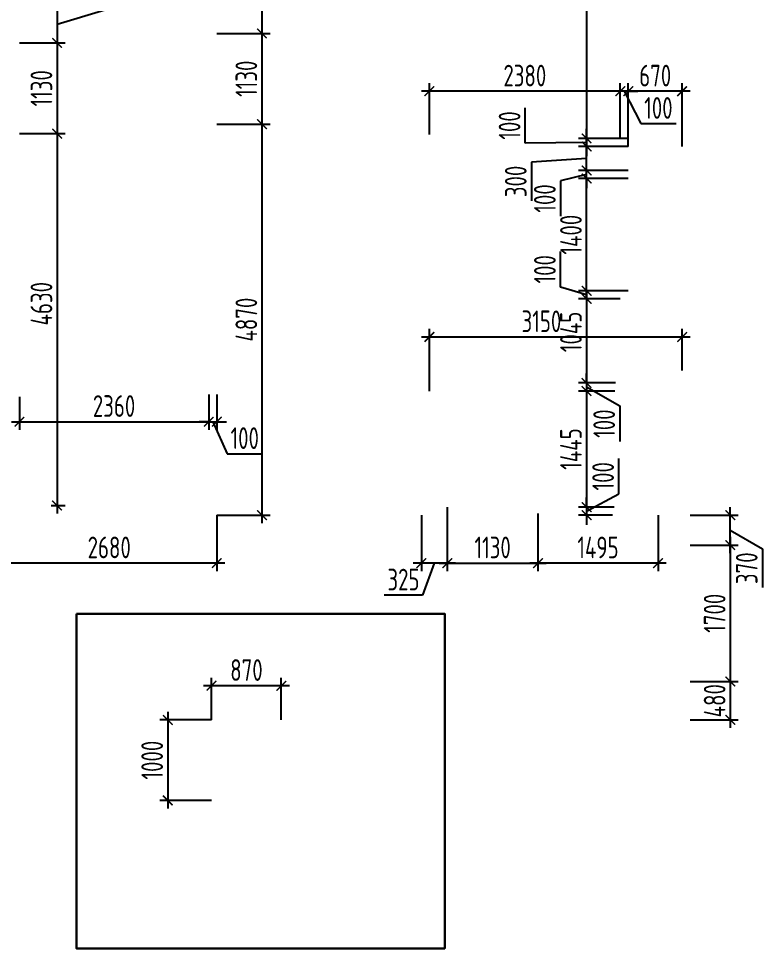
# Model space of a CAD drawing. Header units: millimetres. Extents: x -350007 to 536090, y -888 to 198380.
# Drawn here: x -190404 to -181133, y 113005 to 124585 of the extents above; entities that cross this region are included whole.
import ezdxf

# ---------------------------------------------------------------- set-up
doc = ezdxf.new("R2010")
doc.units = ezdxf.units.MM
doc.layers.add('АР_Размеры нов.', color=15, linetype='Continuous', lineweight=0)
doc.styles.add('ISOCPEUR', font='isocpeur.ttf', dxfattribs={"width": 0.7})
doc.dimstyles.new('R_100', dxfattribs={"dimtxt": 270, "dimasz": 120, "dimexe": 100, "dimexo": 0, "dimgap": 60, "dimtad": 1, "dimdec": 0, "dimrnd": 5, "dimzin": 0, "dimdsep": 46, "dimtxsty": 'ISOCPEUR', "dimblk": 'ARCHTICK', "dimcen": 0, "dimdle": 100, "dimclrd": 256, "dimclre": 256, "dimclrt": 256, "dimadec": 0, "dimazin": 0, "dimtfac": 2, "dimtdec": 0, "dimtofl": 0, "dimtmove": 1, "dimatfit": 3, "dimfxl": 1, "dimtvp": 3, "dimtolj": 1, "dimtzin": 0, "dimarcsym": 0})

# ---------------------------------------------------------------- blocks, each defined once
blk = doc.blocks.new('_ArchTick')
at = {"color": 0, "linetype": 'ByBlock', "const_width": 0.15}
blk.add_lwpolyline([(-0.5, -0.5), (0.5, 0.5)], dxfattribs=at)
blk = doc.blocks.new('*D2741')
at = {"layer": 'Defpoints', "color": 0, "ltscale": 100, "transparency": 16777216}
for p in [(-185060, 118381), (-183930, 118381), (-183930, 117804)]:
    blk.add_point(p, dxfattribs=at)
at = {"layer": 'АР_Размеры нов.', "lineweight": -2, "ltscale": 100, "transparency": 16777216}
for p, q in [((-185060, 118381), (-185060, 117704)), ((-183930, 118381), (-183930, 117704)), ((-185160, 117804), (-183830, 117804))]:
    blk.add_line(p, q, dxfattribs=at)
at = {"layer": 'АР_Размеры нов.', "lineweight": -2, "ltscale": 100, "transparency": 16777216, "xscale": 120, "yscale": 120, "zscale": 120, "rotation": 180}
blk.add_blockref('_ArchTick', (-185060, 117804), dxfattribs=at)
at = {"layer": 'АР_Размеры нов.', "lineweight": -2, "ltscale": 100, "transparency": 16777216, "xscale": 120, "yscale": 120, "zscale": 120}
blk.add_blockref('_ArchTick', (-183930, 117804), dxfattribs=at)
at = {"layer": 'АР_Размеры нов.', "ltscale": 100, "transparency": 16777216, "insert": (-184495, 117999), "char_height": 270, "attachment_point": 5, "style": 'ISOCPEUR'}
blk.add_mtext('\\A1;1130', dxfattribs=at)
blk = doc.blocks.new('*D2538')
at = {"layer": 'Defpoints', "color": 0, "ltscale": 100, "transparency": 16777216}
for p in [(-182034, 118029), (-182034, 116329), (-181533, 116329)]:
    blk.add_point(p, dxfattribs=at)
at = {"layer": 'АР_Размеры нов.', "lineweight": -2, "ltscale": 100, "transparency": 16777216}
for p, q in [((-181533, 118129), (-181533, 116229)), ((-182034, 118029), (-181433, 118029)), ((-182034, 116329), (-181433, 116329))]:
    blk.add_line(p, q, dxfattribs=at)
at = {"layer": 'АР_Размеры нов.', "lineweight": -2, "ltscale": 100, "transparency": 16777216, "xscale": 120, "yscale": 120, "zscale": 120}
for p, rotation in [((-181533, 118029), 90), ((-181533, 116329), 270)]:
    blk.add_blockref('_ArchTick', p, dxfattribs=dict(at, rotation=rotation))
at = {"layer": 'АР_Размеры нов.', "ltscale": 100, "transparency": 16777216, "insert": (-181728, 117179), "char_height": 270, "attachment_point": 5, "rotation": 90, "style": 'ISOCPEUR'}
blk.add_mtext('\\A1;1700', dxfattribs=at)
blk = doc.blocks.new('*D2539')
at = {"layer": 'Defpoints', "color": 0, "ltscale": 100, "transparency": 16777216}
for p in [(-182034, 116329), (-182034, 115851), (-181533, 115851)]:
    blk.add_point(p, dxfattribs=at)
at = {"layer": 'АР_Размеры нов.', "lineweight": -2, "ltscale": 100, "transparency": 16777216}
for p, q in [((-181533, 116429), (-181533, 115751)), ((-182034, 116329), (-181433, 116329)), ((-182034, 115851), (-181433, 115851))]:
    blk.add_line(p, q, dxfattribs=at)
at = {"layer": 'АР_Размеры нов.', "lineweight": -2, "ltscale": 100, "transparency": 16777216, "xscale": 120, "yscale": 120, "zscale": 120}
for p, rotation in [((-181533, 116329), 90), ((-181533, 115851), 270)]:
    blk.add_blockref('_ArchTick', p, dxfattribs=dict(at, rotation=rotation))
at = {"layer": 'АР_Размеры нов.', "ltscale": 100, "transparency": 16777216, "insert": (-181728, 116090), "char_height": 270, "attachment_point": 5, "rotation": 90, "style": 'ISOCPEUR'}
blk.add_mtext('\\A1;480', dxfattribs=at)
blk = doc.blocks.new('*D2543')
at = {"layer": 'Defpoints', "color": 0, "ltscale": 100, "transparency": 16777216}
for p in [(-190394, 124282), (-190394, 123152), (-189924, 123152)]:
    blk.add_point(p, dxfattribs=at)
at = {"layer": 'АР_Размеры нов.', "lineweight": -2, "ltscale": 100, "transparency": 16777216}
for p, q in [((-189924, 124382), (-189924, 123052)), ((-190394, 124282), (-189824, 124282)), ((-190394, 123152), (-189824, 123152))]:
    blk.add_line(p, q, dxfattribs=at)
at = {"layer": 'АР_Размеры нов.', "lineweight": -2, "ltscale": 100, "transparency": 16777216, "xscale": 120, "yscale": 120, "zscale": 120}
for p, rotation in [((-189924, 124282), 90), ((-189924, 123152), 270)]:
    blk.add_blockref('_ArchTick', p, dxfattribs=dict(at, rotation=rotation))
at = {"layer": 'АР_Размеры нов.', "ltscale": 100, "transparency": 16777216, "insert": (-190119, 123717), "char_height": 270, "attachment_point": 5, "rotation": 90, "style": 'ISOCPEUR'}
blk.add_mtext('\\A1;1130', dxfattribs=at)
blk = doc.blocks.new('*D2683')
at = {"layer": 'Defpoints', "color": 0, "ltscale": 100, "transparency": 16777216}
for p in [(-185060, 118501), (-185384, 118401), (-185384, 117804)]:
    blk.add_point(p, dxfattribs=at)
at = {"layer": 'АР_Размеры нов.', "lineweight": -2, "ltscale": 100, "transparency": 16777216}
for p, q in [((-185060, 118501), (-185060, 117704)), ((-185384, 118401), (-185384, 117704)), ((-184960, 117804), (-185484, 117804)), ((-185222, 117804), (-185368, 117404)), ((-185368, 117404), (-185847, 117404))]:
    blk.add_line(p, q, dxfattribs=at)
at = {"layer": 'АР_Размеры нов.', "lineweight": -2, "ltscale": 100, "transparency": 16777216, "xscale": 120, "yscale": 120, "zscale": 120, "rotation": 180}
blk.add_blockref('_ArchTick', (-185384, 117804), dxfattribs=at)
at = {"layer": 'АР_Размеры нов.', "lineweight": -2, "ltscale": 100, "transparency": 16777216, "xscale": 120, "yscale": 120, "zscale": 120}
blk.add_blockref('_ArchTick', (-185060, 117804), dxfattribs=at)
at = {"layer": 'АР_Размеры нов.', "ltscale": 100, "transparency": 16777216, "insert": (-185607, 117599), "char_height": 270, "attachment_point": 5, "style": 'ISOCPEUR'}
blk.add_mtext('\\A1;325', dxfattribs=at)
blk = doc.blocks.new('*D2858')
at = {"layer": 'Defpoints', "color": 0, "ltscale": 500, "transparency": 16777216}
for p in [(-190394, 124749), (-190394, 124282), (-189924, 124282)]:
    blk.add_point(p, dxfattribs=at)
at = {"layer": 'АР_Размеры нов.', "lineweight": -2, "ltscale": 500, "transparency": 16777216}
for p, q in [((-189329, 124694), (-189329, 125192)), ((-189924, 124849), (-189924, 124182)), ((-190394, 124749), (-189824, 124749)), ((-189924, 124516), (-189329, 124694)), ((-190394, 124282), (-189824, 124282))]:
    blk.add_line(p, q, dxfattribs=at)
at = {"layer": 'АР_Размеры нов.', "lineweight": -2, "ltscale": 500, "transparency": 16777216, "xscale": 120, "yscale": 120, "zscale": 120}
for p, rotation in [((-189924, 124749), 90), ((-189924, 124282), 270)]:
    blk.add_blockref('_ArchTick', p, dxfattribs=dict(at, rotation=rotation))
at = {"layer": 'АР_Размеры нов.', "lineweight": 13, "ltscale": 500, "transparency": 16777216, "insert": (-189524, 124943), "char_height": 270, "attachment_point": 5, "rotation": 90, "style": 'ISOCPEUR'}
blk.add_mtext('\\A1;465', dxfattribs=at)
blk = doc.blocks.new('*D2859')
at = {"layer": 'Defpoints', "color": 0, "ltscale": 500, "transparency": 16777216}
for p in [(-190394, 123152), (-189999, 118521), (-189924, 118521)]:
    blk.add_point(p, dxfattribs=at)
at = {"layer": 'АР_Размеры нов.', "lineweight": -2, "ltscale": 500, "transparency": 16777216}
for p, q in [((-189924, 123252), (-189924, 118421)), ((-190394, 123152), (-189824, 123152)), ((-189999, 118521), (-189824, 118521))]:
    blk.add_line(p, q, dxfattribs=at)
at = {"layer": 'АР_Размеры нов.', "lineweight": -2, "ltscale": 500, "transparency": 16777216, "xscale": 120, "yscale": 120, "zscale": 120}
for p, rotation in [((-189924, 123152), 90), ((-189924, 118521), 270)]:
    blk.add_blockref('_ArchTick', p, dxfattribs=dict(at, rotation=rotation))
at = {"layer": 'АР_Размеры нов.', "lineweight": 13, "ltscale": 500, "transparency": 16777216, "insert": (-190119, 121034), "char_height": 270, "attachment_point": 5, "rotation": 90, "style": 'ISOCPEUR'}
blk.add_mtext('\\A1;4630', dxfattribs=at)
blk = doc.blocks.new('*D2873')
at = {"layer": 'Defpoints', "color": 0, "ltscale": 500, "transparency": 16777216}
for p in [(-187934, 126001), (-187934, 124401), (-187370, 124401)]:
    blk.add_point(p, dxfattribs=at)
at = {"layer": 'АР_Размеры нов.', "lineweight": -2, "ltscale": 500, "transparency": 16777216}
for p, q in [((-187370, 126101), (-187370, 124301)), ((-187934, 126001), (-187270, 126001)), ((-187934, 124401), (-187270, 124401))]:
    blk.add_line(p, q, dxfattribs=at)
at = {"layer": 'АР_Размеры нов.', "lineweight": -2, "ltscale": 500, "transparency": 16777216, "xscale": 120, "yscale": 120, "zscale": 120}
for p, rotation in [((-187370, 126001), 90), ((-187370, 124401), 270)]:
    blk.add_blockref('_ArchTick', p, dxfattribs=dict(at, rotation=rotation))
at = {"layer": 'АР_Размеры нов.', "lineweight": 13, "ltscale": 500, "transparency": 16777216, "insert": (-187565, 125201), "char_height": 270, "attachment_point": 5, "rotation": 90, "style": 'ISOCPEUR'}
blk.add_mtext('\\A1;1600', dxfattribs=at)
blk = doc.blocks.new('*D2874')
at = {"layer": 'Defpoints', "color": 0, "ltscale": 500, "transparency": 16777216}
for p in [(-187934, 124401), (-187934, 123271), (-187370, 123271)]:
    blk.add_point(p, dxfattribs=at)
at = {"layer": 'АР_Размеры нов.', "lineweight": -2, "ltscale": 500, "transparency": 16777216}
for p, q in [((-187370, 124501), (-187370, 123171)), ((-187934, 124401), (-187270, 124401)), ((-187934, 123271), (-187270, 123271))]:
    blk.add_line(p, q, dxfattribs=at)
at = {"layer": 'АР_Размеры нов.', "lineweight": -2, "ltscale": 500, "transparency": 16777216, "xscale": 120, "yscale": 120, "zscale": 120}
for p, rotation in [((-187370, 124401), 90), ((-187370, 123271), 270)]:
    blk.add_blockref('_ArchTick', p, dxfattribs=dict(at, rotation=rotation))
at = {"layer": 'АР_Размеры нов.', "lineweight": 13, "ltscale": 500, "transparency": 16777216, "insert": (-187565, 123836), "char_height": 270, "attachment_point": 5, "rotation": 90, "style": 'ISOCPEUR'}
blk.add_mtext('\\A1;1130', dxfattribs=at)
blk = doc.blocks.new('*D2875')
at = {"layer": 'Defpoints', "color": 0, "ltscale": 500, "transparency": 16777216}
for p in [(-187934, 123271), (-187934, 118401), (-187370, 118401)]:
    blk.add_point(p, dxfattribs=at)
at = {"layer": 'АР_Размеры нов.', "lineweight": -2, "ltscale": 500, "transparency": 16777216}
for p, q in [((-187370, 123371), (-187370, 118301)), ((-187934, 123271), (-187270, 123271)), ((-187934, 118401), (-187270, 118401))]:
    blk.add_line(p, q, dxfattribs=at)
at = {"layer": 'АР_Размеры нов.', "lineweight": -2, "ltscale": 500, "transparency": 16777216, "xscale": 120, "yscale": 120, "zscale": 120}
for p, rotation in [((-187370, 123271), 90), ((-187370, 118401), 270)]:
    blk.add_blockref('_ArchTick', p, dxfattribs=dict(at, rotation=rotation))
at = {"layer": 'АР_Размеры нов.', "lineweight": 13, "ltscale": 500, "transparency": 16777216, "insert": (-187565, 120836), "char_height": 270, "attachment_point": 5, "rotation": 90, "style": 'ISOCPEUR'}
blk.add_mtext('\\A1;4870', dxfattribs=at)
blk = doc.blocks.new('*D2876')
at = {"layer": 'Defpoints', "color": 0, "ltscale": 500, "transparency": 16777216}
for p in [(-190613, 118401), (-187934, 118401), (-190613, 117804)]:
    blk.add_point(p, dxfattribs=at)
at = {"layer": 'АР_Размеры нов.', "lineweight": -2, "ltscale": 500, "transparency": 16777216}
for p, q in [((-190613, 118401), (-190613, 117704)), ((-187934, 118401), (-187934, 117704)), ((-187834, 117804), (-190713, 117804))]:
    blk.add_line(p, q, dxfattribs=at)
at = {"layer": 'АР_Размеры нов.', "lineweight": -2, "ltscale": 500, "transparency": 16777216, "xscale": 120, "yscale": 120, "zscale": 120, "rotation": 180}
blk.add_blockref('_ArchTick', (-190613, 117804), dxfattribs=at)
at = {"layer": 'АР_Размеры нов.', "lineweight": -2, "ltscale": 500, "transparency": 16777216, "xscale": 120, "yscale": 120, "zscale": 120}
blk.add_blockref('_ArchTick', (-187934, 117804), dxfattribs=at)
at = {"layer": 'АР_Размеры нов.', "lineweight": 13, "ltscale": 500, "transparency": 16777216, "insert": (-189274, 117999), "char_height": 270, "attachment_point": 5, "style": 'ISOCPEUR'}
blk.add_mtext('\\A1;2680', dxfattribs=at)
blk = doc.blocks.new('*D3079')
at = {"layer": 'Defpoints', "color": 0, "ltscale": 500, "transparency": 16777216}
for p in [(-190394, 119874), (-188034, 119874), (-188034, 119565)]:
    blk.add_point(p, dxfattribs=at)
at = {"layer": 'АР_Размеры нов.', "lineweight": -2, "ltscale": 500, "transparency": 16777216}
for p, q in [((-190394, 119874), (-190394, 119465)), ((-188034, 119874), (-188034, 119465)), ((-190494, 119565), (-187934, 119565))]:
    blk.add_line(p, q, dxfattribs=at)
at = {"layer": 'АР_Размеры нов.', "lineweight": -2, "ltscale": 500, "transparency": 16777216, "xscale": 120, "yscale": 120, "zscale": 120, "rotation": 180}
blk.add_blockref('_ArchTick', (-190394, 119565), dxfattribs=at)
at = {"layer": 'АР_Размеры нов.', "lineweight": -2, "ltscale": 500, "transparency": 16777216, "xscale": 120, "yscale": 120, "zscale": 120}
blk.add_blockref('_ArchTick', (-188034, 119565), dxfattribs=at)
at = {"layer": 'АР_Размеры нов.', "lineweight": 13, "ltscale": 500, "transparency": 16777216, "insert": (-189214, 119760), "char_height": 270, "attachment_point": 5, "style": 'ISOCPEUR'}
blk.add_mtext('\\A1;2360', dxfattribs=at)
blk = doc.blocks.new('*D3084')
at = {"layer": 'Defpoints', "color": 0, "ltscale": 500, "transparency": 16777216}
for p in [(-188034, 119905), (-187934, 119905), (-187934, 119565)]:
    blk.add_point(p, dxfattribs=at)
at = {"layer": 'АР_Размеры нов.', "lineweight": -2, "ltscale": 500, "transparency": 16777216}
for p, q in [((-188034, 119905), (-188034, 119465)), ((-187934, 119905), (-187934, 119465)), ((-188034, 119565), (-188154, 119565)), ((-188034, 119565), (-187934, 119565)), ((-187984, 119565), (-187805, 119165)), ((-187934, 119565), (-187814, 119565)), ((-187805, 119165), (-187364, 119165))]:
    blk.add_line(p, q, dxfattribs=at)
at = {"layer": 'АР_Размеры нов.', "lineweight": -2, "ltscale": 500, "transparency": 16777216, "xscale": 120, "yscale": 120, "zscale": 120}
blk.add_blockref('_ArchTick', (-188034, 119565), dxfattribs=at)
at = {"layer": 'АР_Размеры нов.', "lineweight": -2, "ltscale": 500, "transparency": 16777216, "xscale": 120, "yscale": 120, "zscale": 120, "rotation": 180}
blk.add_blockref('_ArchTick', (-187934, 119565), dxfattribs=at)
at = {"layer": 'АР_Размеры нов.', "lineweight": 13, "ltscale": 500, "transparency": 16777216, "insert": (-187585, 119360), "char_height": 270, "attachment_point": 5, "style": 'ISOCPEUR'}
blk.add_mtext('\\A1;100', dxfattribs=at)
blk = doc.blocks.new('*D1638')
at = {"layer": 'Defpoints', "color": 0, "ltscale": 500, "transparency": 16777216}
for p in [(-182134, 120620), (-182134, 120201), (-185284, 119947)]:
    blk.add_point(p, dxfattribs=at)
at = {"layer": 'АР_Размеры нов.', "lineweight": -2, "ltscale": 500, "transparency": 16777216}
for p, q in [((-185284, 119947), (-185284, 120720)), ((-182134, 120201), (-182134, 120720)), ((-185384, 120620), (-182034, 120620))]:
    blk.add_line(p, q, dxfattribs=at)
at = {"layer": 'АР_Размеры нов.', "lineweight": -2, "ltscale": 500, "transparency": 16777216, "xscale": 120, "yscale": 120, "zscale": 120, "rotation": 180}
blk.add_blockref('_ArchTick', (-185284, 120620), dxfattribs=at)
at = {"layer": 'АР_Размеры нов.', "lineweight": -2, "ltscale": 500, "transparency": 16777216, "xscale": 120, "yscale": 120, "zscale": 120}
blk.add_blockref('_ArchTick', (-182134, 120620), dxfattribs=at)
at = {"layer": 'АР_Размеры нов.', "lineweight": 13, "ltscale": 500, "transparency": 16777216, "insert": (-183887, 120815), "char_height": 270, "attachment_point": 5, "style": 'ISOCPEUR'}
blk.add_mtext('\\A1;3150', dxfattribs=at)
blk = doc.blocks.new('*D1639')
at = {"layer": 'Defpoints', "color": 0, "ltscale": 500, "transparency": 16777216}
for p in [(-182804, 123680), (-182804, 122993), (-182134, 122993)]:
    blk.add_point(p, dxfattribs=at)
at = {"layer": 'АР_Размеры нов.', "lineweight": -2, "ltscale": 500, "transparency": 16777216}
for p, q in [((-182034, 123680), (-182904, 123680)), ((-182804, 122993), (-182804, 123780)), ((-182134, 122993), (-182134, 123780))]:
    blk.add_line(p, q, dxfattribs=at)
at = {"layer": 'АР_Размеры нов.', "lineweight": -2, "ltscale": 500, "transparency": 16777216, "xscale": 120, "yscale": 120, "zscale": 120, "rotation": 180}
blk.add_blockref('_ArchTick', (-182804, 123680), dxfattribs=at)
at = {"layer": 'АР_Размеры нов.', "lineweight": -2, "ltscale": 500, "transparency": 16777216, "xscale": 120, "yscale": 120, "zscale": 120}
blk.add_blockref('_ArchTick', (-182134, 123680), dxfattribs=at)
at = {"layer": 'АР_Размеры нов.', "lineweight": 13, "ltscale": 500, "transparency": 16777216, "insert": (-182469, 123875), "char_height": 270, "attachment_point": 5, "style": 'ISOCPEUR'}
blk.add_mtext('\\A1;670', dxfattribs=at)
blk = doc.blocks.new('*D1640')
at = {"layer": 'Defpoints', "color": 0, "ltscale": 500, "transparency": 16777216}
for p in [(-182904, 123680), (-182904, 123093), (-182804, 122993)]:
    blk.add_point(p, dxfattribs=at)
at = {"layer": 'АР_Размеры нов.', "lineweight": -2, "ltscale": 500, "transparency": 16777216}
for p, q in [((-182904, 123680), (-183024, 123680)), ((-182904, 123093), (-182904, 123780)), ((-182804, 123680), (-182904, 123680)), ((-182854, 123680), (-182649, 123277)), ((-182804, 122993), (-182804, 123780)), ((-182804, 123680), (-182684, 123680)), ((-182649, 123277), (-182208, 123277))]:
    blk.add_line(p, q, dxfattribs=at)
at = {"layer": 'АР_Размеры нов.', "lineweight": -2, "ltscale": 500, "transparency": 16777216, "xscale": 120, "yscale": 120, "zscale": 120}
blk.add_blockref('_ArchTick', (-182904, 123680), dxfattribs=at)
at = {"layer": 'АР_Размеры нов.', "lineweight": -2, "ltscale": 500, "transparency": 16777216, "xscale": 120, "yscale": 120, "zscale": 120, "rotation": 180}
blk.add_blockref('_ArchTick', (-182804, 123680), dxfattribs=at)
at = {"layer": 'АР_Размеры нов.', "lineweight": 13, "ltscale": 500, "transparency": 16777216, "insert": (-182429, 123472), "char_height": 270, "attachment_point": 5, "style": 'ISOCPEUR'}
blk.add_mtext('\\A1;100', dxfattribs=at)
blk = doc.blocks.new('*D1641')
at = {"layer": 'Defpoints', "color": 0, "ltscale": 500, "transparency": 16777216}
for p in [(-185284, 123680), (-185284, 123142), (-182904, 123093)]:
    blk.add_point(p, dxfattribs=at)
at = {"layer": 'АР_Размеры нов.', "lineweight": -2, "ltscale": 500, "transparency": 16777216}
for p, q in [((-182804, 123680), (-185384, 123680)), ((-185284, 123142), (-185284, 123780)), ((-182904, 123093), (-182904, 123780))]:
    blk.add_line(p, q, dxfattribs=at)
at = {"layer": 'АР_Размеры нов.', "lineweight": -2, "ltscale": 500, "transparency": 16777216, "xscale": 120, "yscale": 120, "zscale": 120, "rotation": 180}
blk.add_blockref('_ArchTick', (-185284, 123680), dxfattribs=at)
at = {"layer": 'АР_Размеры нов.', "lineweight": -2, "ltscale": 500, "transparency": 16777216, "xscale": 120, "yscale": 120, "zscale": 120}
blk.add_blockref('_ArchTick', (-182904, 123680), dxfattribs=at)
at = {"layer": 'АР_Размеры нов.', "lineweight": 13, "ltscale": 500, "transparency": 16777216, "insert": (-184094, 123875), "char_height": 270, "attachment_point": 5, "style": 'ISOCPEUR'}
blk.add_mtext('\\A1;2380', dxfattribs=at)
blk = doc.blocks.new('*D1642')
at = {"layer": 'Defpoints', "color": 0, "ltscale": 500, "transparency": 16777216}
for p in [(-184756, 127351), (-183324, 123093), (-182904, 123093)]:
    blk.add_point(p, dxfattribs=at)
at = {"layer": 'АР_Размеры нов.', "lineweight": -2, "ltscale": 500, "transparency": 16777216}
for p, q in [((-183324, 127451), (-183324, 122993)), ((-184756, 127351), (-183224, 127351)), ((-182904, 123093), (-183424, 123093))]:
    blk.add_line(p, q, dxfattribs=at)
at = {"layer": 'АР_Размеры нов.', "lineweight": -2, "ltscale": 500, "transparency": 16777216, "xscale": 120, "yscale": 120, "zscale": 120}
for p, rotation in [((-183324, 127351), 90), ((-183324, 123093), 270)]:
    blk.add_blockref('_ArchTick', p, dxfattribs=dict(at, rotation=rotation))
at = {"layer": 'АР_Размеры нов.', "lineweight": 13, "ltscale": 500, "transparency": 16777216, "insert": (-183519, 125222), "char_height": 270, "attachment_point": 5, "rotation": 90, "style": 'ISOCPEUR'}
blk.add_mtext('\\A1;4260', dxfattribs=at)
blk = doc.blocks.new('*D1643')
at = {"layer": 'Defpoints', "color": 0, "ltscale": 500, "transparency": 16777216}
for p in [(-182804, 121195), (-183324, 121095), (-182904, 121095)]:
    blk.add_point(p, dxfattribs=at)
at = {"layer": 'АР_Размеры нов.', "lineweight": -2, "ltscale": 500, "transparency": 16777216}
for p, q in [((-183649, 121242), (-183649, 121683)), ((-183324, 121145), (-183649, 121242)), ((-183324, 121195), (-183324, 121315)), ((-182804, 121195), (-183424, 121195)), ((-183324, 121195), (-183324, 121095)), ((-182904, 121095), (-183424, 121095)), ((-183324, 121095), (-183324, 120975))]:
    blk.add_line(p, q, dxfattribs=at)
at = {"layer": 'АР_Размеры нов.', "lineweight": -2, "ltscale": 500, "transparency": 16777216, "xscale": 120, "yscale": 120, "zscale": 120}
for p, rotation in [((-183324, 121195), 270), ((-183324, 121095), 90)]:
    blk.add_blockref('_ArchTick', p, dxfattribs=dict(at, rotation=rotation))
at = {"layer": 'АР_Размеры нов.', "lineweight": 13, "ltscale": 500, "transparency": 16777216, "insert": (-183844, 121463), "char_height": 270, "attachment_point": 5, "rotation": 90, "style": 'ISOCPEUR'}
blk.add_mtext('\\A1;100', dxfattribs=at)
blk = doc.blocks.new('*D1644')
at = {"layer": 'Defpoints', "color": 0, "ltscale": 500, "transparency": 16777216}
for p in [(-182904, 121095), (-183324, 120047), (-182963, 120047)]:
    blk.add_point(p, dxfattribs=at)
at = {"layer": 'АР_Размеры нов.', "lineweight": -2, "ltscale": 500, "transparency": 16777216}
for p, q in [((-183324, 121195), (-183324, 119947)), ((-182904, 121095), (-183424, 121095)), ((-182963, 120047), (-183424, 120047))]:
    blk.add_line(p, q, dxfattribs=at)
at = {"layer": 'АР_Размеры нов.', "lineweight": -2, "ltscale": 500, "transparency": 16777216, "xscale": 120, "yscale": 120, "zscale": 120}
for p, rotation in [((-183324, 121095), 90), ((-183324, 120047), 270)]:
    blk.add_blockref('_ArchTick', p, dxfattribs=dict(at, rotation=rotation))
at = {"layer": 'АР_Размеры нов.', "lineweight": 13, "ltscale": 500, "transparency": 16777216, "insert": (-183519, 120683), "char_height": 270, "attachment_point": 5, "rotation": 90, "style": 'ISOCPEUR'}
blk.add_mtext('\\A1;1045', dxfattribs=at)
blk = doc.blocks.new('*D1645')
at = {"layer": 'Defpoints', "color": 0, "ltscale": 500, "transparency": 16777216}
for p in [(-182963, 120047), (-183324, 119947), (-182972, 119947)]:
    blk.add_point(p, dxfattribs=at)
at = {"layer": 'АР_Размеры нов.', "lineweight": -2, "ltscale": 500, "transparency": 16777216}
for p, q in [((-183324, 120047), (-183324, 120167)), ((-182963, 120047), (-183424, 120047)), ((-183324, 120047), (-183324, 119947)), ((-183324, 119997), (-182910, 119761)), ((-182972, 119947), (-183424, 119947)), ((-183324, 119947), (-183324, 119827)), ((-182910, 119761), (-182910, 119320))]:
    blk.add_line(p, q, dxfattribs=at)
at = {"layer": 'АР_Размеры нов.', "lineweight": -2, "ltscale": 500, "transparency": 16777216, "xscale": 120, "yscale": 120, "zscale": 120}
for p, rotation in [((-183324, 120047), 270), ((-183324, 119947), 90)]:
    blk.add_blockref('_ArchTick', p, dxfattribs=dict(at, rotation=rotation))
at = {"layer": 'АР_Размеры нов.', "lineweight": 13, "ltscale": 500, "transparency": 16777216, "insert": (-183105, 119541), "char_height": 270, "attachment_point": 5, "rotation": 90, "style": 'ISOCPEUR'}
blk.add_mtext('\\A1;100', dxfattribs=at)
blk = doc.blocks.new('*D1646')
at = {"layer": 'Defpoints', "color": 0, "ltscale": 500, "transparency": 16777216}
for p in [(-182972, 119947), (-183324, 118501), (-182982, 118501)]:
    blk.add_point(p, dxfattribs=at)
at = {"layer": 'АР_Размеры нов.', "lineweight": -2, "ltscale": 500, "transparency": 16777216}
for p, q in [((-183324, 120047), (-183324, 118401)), ((-182972, 119947), (-183424, 119947)), ((-182982, 118501), (-183424, 118501))]:
    blk.add_line(p, q, dxfattribs=at)
at = {"layer": 'АР_Размеры нов.', "lineweight": -2, "ltscale": 500, "transparency": 16777216, "xscale": 120, "yscale": 120, "zscale": 120}
for p, rotation in [((-183324, 119947), 90), ((-183324, 118501), 270)]:
    blk.add_blockref('_ArchTick', p, dxfattribs=dict(at, rotation=rotation))
at = {"layer": 'АР_Размеры нов.', "lineweight": 13, "ltscale": 500, "transparency": 16777216, "insert": (-183519, 119224), "char_height": 270, "attachment_point": 5, "rotation": 90, "style": 'ISOCPEUR'}
blk.add_mtext('\\A1;1445', dxfattribs=at)
blk = doc.blocks.new('*D1647')
at = {"layer": 'Defpoints', "color": 0, "ltscale": 500, "transparency": 16777216}
for p in [(-182982, 118501), (-183324, 118401), (-183002, 118401)]:
    blk.add_point(p, dxfattribs=at)
at = {"layer": 'АР_Размеры нов.', "lineweight": -2, "ltscale": 500, "transparency": 16777216}
for p, q in [((-182923, 118665), (-182923, 119106)), ((-183324, 118451), (-182923, 118665)), ((-183324, 118501), (-183324, 118621)), ((-182982, 118501), (-183424, 118501)), ((-183324, 118501), (-183324, 118401)), ((-183002, 118401), (-183424, 118401)), ((-183324, 118401), (-183324, 118281))]:
    blk.add_line(p, q, dxfattribs=at)
at = {"layer": 'АР_Размеры нов.', "lineweight": -2, "ltscale": 500, "transparency": 16777216, "xscale": 120, "yscale": 120, "zscale": 120}
for p, rotation in [((-183324, 118501), 270), ((-183324, 118401), 90)]:
    blk.add_blockref('_ArchTick', p, dxfattribs=dict(at, rotation=rotation))
at = {"layer": 'АР_Размеры нов.', "lineweight": 13, "ltscale": 500, "transparency": 16777216, "insert": (-183118, 118885), "char_height": 270, "attachment_point": 5, "rotation": 90, "style": 'ISOCPEUR'}
blk.add_mtext('\\A1;100', dxfattribs=at)
blk = doc.blocks.new('*D1648')
at = {"layer": 'Defpoints', "color": 0, "ltscale": 500, "transparency": 16777216}
for p in [(-183324, 122593), (-182804, 122593), (-182804, 121195)]:
    blk.add_point(p, dxfattribs=at)
at = {"layer": 'АР_Размеры нов.', "lineweight": -2, "ltscale": 500, "transparency": 16777216}
for p, q in [((-183324, 121095), (-183324, 122693)), ((-182804, 122593), (-183424, 122593)), ((-182804, 121195), (-183424, 121195))]:
    blk.add_line(p, q, dxfattribs=at)
at = {"layer": 'АР_Размеры нов.', "lineweight": -2, "ltscale": 500, "transparency": 16777216, "xscale": 120, "yscale": 120, "zscale": 120}
for p, rotation in [((-183324, 122593), 90), ((-183324, 121195), 270)]:
    blk.add_blockref('_ArchTick', p, dxfattribs=dict(at, rotation=rotation))
at = {"layer": 'АР_Размеры нов.', "lineweight": 13, "ltscale": 500, "transparency": 16777216, "insert": (-183519, 121894), "char_height": 270, "attachment_point": 5, "rotation": 90, "style": 'ISOCPEUR'}
blk.add_mtext('\\A1;1400', dxfattribs=at)
blk = doc.blocks.new('*D1649')
at = {"layer": 'Defpoints', "color": 0, "ltscale": 500, "transparency": 16777216}
for p in [(-183324, 122693), (-182804, 122693), (-182804, 122593)]:
    blk.add_point(p, dxfattribs=at)
at = {"layer": 'АР_Размеры нов.', "lineweight": -2, "ltscale": 500, "transparency": 16777216}
for p, q in [((-183324, 122693), (-183324, 122813)), ((-183324, 122643), (-183649, 122566)), ((-182804, 122693), (-183424, 122693)), ((-183324, 122593), (-183324, 122693)), ((-183649, 122566), (-183649, 122124)), ((-182804, 122593), (-183424, 122593)), ((-183324, 122593), (-183324, 122473))]:
    blk.add_line(p, q, dxfattribs=at)
at = {"layer": 'АР_Размеры нов.', "lineweight": -2, "ltscale": 500, "transparency": 16777216, "xscale": 120, "yscale": 120, "zscale": 120}
for p, rotation in [((-183324, 122693), 270), ((-183324, 122593), 90)]:
    blk.add_blockref('_ArchTick', p, dxfattribs=dict(at, rotation=rotation))
at = {"layer": 'АР_Размеры нов.', "lineweight": 13, "ltscale": 500, "transparency": 16777216, "insert": (-183844, 122345), "char_height": 270, "attachment_point": 5, "rotation": 90, "style": 'ISOCPEUR'}
blk.add_mtext('\\A1;100', dxfattribs=at)
blk = doc.blocks.new('*D1650')
at = {"layer": 'Defpoints', "color": 0, "ltscale": 500, "transparency": 16777216}
for p in [(-183324, 122993), (-182804, 122993), (-182804, 122693)]:
    blk.add_point(p, dxfattribs=at)
at = {"layer": 'АР_Размеры нов.', "lineweight": -2, "ltscale": 500, "transparency": 16777216}
for p, q in [((-183324, 122593), (-183324, 123093)), ((-182804, 122993), (-183424, 122993)), ((-183324, 122843), (-184012, 122796)), ((-184012, 122796), (-184012, 122317)), ((-182804, 122693), (-183424, 122693))]:
    blk.add_line(p, q, dxfattribs=at)
at = {"layer": 'АР_Размеры нов.', "lineweight": -2, "ltscale": 500, "transparency": 16777216, "xscale": 120, "yscale": 120, "zscale": 120}
for p, rotation in [((-183324, 122993), 90), ((-183324, 122693), 270)]:
    blk.add_blockref('_ArchTick', p, dxfattribs=dict(at, rotation=rotation))
at = {"layer": 'АР_Размеры нов.', "lineweight": 13, "ltscale": 500, "transparency": 16777216, "insert": (-184207, 122557), "char_height": 270, "attachment_point": 5, "rotation": 90, "style": 'ISOCPEUR'}
blk.add_mtext('\\A1;300', dxfattribs=at)
blk = doc.blocks.new('*D1651')
at = {"layer": 'Defpoints', "color": 0, "ltscale": 500, "transparency": 16777216}
for p in [(-183324, 123093), (-182804, 123093), (-182804, 122993)]:
    blk.add_point(p, dxfattribs=at)
at = {"layer": 'АР_Размеры нов.', "lineweight": -2, "ltscale": 500, "transparency": 16777216}
for p, q in [((-184089, 123034), (-184089, 123475)), ((-183324, 123093), (-183324, 123213)), ((-182804, 123093), (-183424, 123093)), ((-183324, 122993), (-183324, 123093)), ((-183324, 123043), (-184089, 123034)), ((-182804, 122993), (-183424, 122993)), ((-183324, 122993), (-183324, 122873))]:
    blk.add_line(p, q, dxfattribs=at)
at = {"layer": 'АР_Размеры нов.', "lineweight": -2, "ltscale": 500, "transparency": 16777216, "xscale": 120, "yscale": 120, "zscale": 120}
for p, rotation in [((-183324, 123093), 270), ((-183324, 122993), 90)]:
    blk.add_blockref('_ArchTick', p, dxfattribs=dict(at, rotation=rotation))
at = {"layer": 'АР_Размеры нов.', "lineweight": 13, "ltscale": 500, "transparency": 16777216, "insert": (-184284, 123254), "char_height": 270, "attachment_point": 5, "rotation": 90, "style": 'ISOCPEUR'}
blk.add_mtext('\\A1;100', dxfattribs=at)
blk = doc.blocks.new('*D1652')
at = {"layer": 'Defpoints', "color": 0, "ltscale": 500, "transparency": 16777216}
for p in [(-182034, 118401), (-181533, 118401), (-182034, 118029)]:
    blk.add_point(p, dxfattribs=at)
at = {"layer": 'АР_Размеры нов.', "lineweight": -2, "ltscale": 500, "transparency": 16777216}
for p, q in [((-181533, 117929), (-181533, 118501)), ((-182034, 118401), (-181433, 118401)), ((-181533, 118215), (-181133, 117980)), ((-182034, 118029), (-181433, 118029)), ((-181133, 117980), (-181133, 117501))]:
    blk.add_line(p, q, dxfattribs=at)
at = {"layer": 'АР_Размеры нов.', "lineweight": -2, "ltscale": 500, "transparency": 16777216, "xscale": 120, "yscale": 120, "zscale": 120}
for p, rotation in [((-181533, 118401), 90), ((-181533, 118029), 270)]:
    blk.add_blockref('_ArchTick', p, dxfattribs=dict(at, rotation=rotation))
at = {"layer": 'АР_Размеры нов.', "lineweight": 13, "ltscale": 500, "transparency": 16777216, "insert": (-181328, 117740), "char_height": 270, "attachment_point": 5, "rotation": 90, "style": 'ISOCPEUR'}
blk.add_mtext('\\A1;370', dxfattribs=at)
blk = doc.blocks.new('*D4067')
at = {"layer": 'Defpoints', "color": 0, "transparency": 16777216}
for p in [(-183930, 118421), (-182434, 118401), (-183930, 117804)]:
    blk.add_point(p, dxfattribs=at)
at = {"layer": 'АР_Размеры нов.', "lineweight": -2, "transparency": 16777216}
for p, q in [((-183930, 118421), (-183930, 117704)), ((-182434, 118401), (-182434, 117704)), ((-182334, 117804), (-184030, 117804))]:
    blk.add_line(p, q, dxfattribs=at)
at = {"layer": 'АР_Размеры нов.', "lineweight": -2, "transparency": 16777216, "xscale": 120, "yscale": 120, "zscale": 120, "rotation": 180}
blk.add_blockref('_ArchTick', (-183930, 117804), dxfattribs=at)
at = {"layer": 'АР_Размеры нов.', "lineweight": -2, "transparency": 16777216, "xscale": 120, "yscale": 120, "zscale": 120}
blk.add_blockref('_ArchTick', (-182434, 117804), dxfattribs=at)
at = {"layer": 'АР_Размеры нов.', "transparency": 16777216, "insert": (-183182, 117999), "char_height": 270, "attachment_point": 5, "style": 'ISOCPEUR'}
blk.add_mtext('\\A1;1495', dxfattribs=at)
blk = doc.blocks.new('*D6563')
at = {"layer": 'Defpoints', "color": 0, "transparency": 16777216}
for p in [(-187999, 116277), (-187999, 115851), (-187129, 115851)]:
    blk.add_point(p, dxfattribs=at)
at = {"layer": 'АР_Размеры нов.', "lineweight": -2, "transparency": 16777216}
for p, q in [((-187999, 115851), (-187999, 116377)), ((-187129, 115851), (-187129, 116377)), ((-187029, 116277), (-188099, 116277))]:
    blk.add_line(p, q, dxfattribs=at)
at = {"layer": 'АР_Размеры нов.', "lineweight": -2, "transparency": 16777216, "xscale": 120, "yscale": 120, "zscale": 120, "rotation": 180}
blk.add_blockref('_ArchTick', (-187999, 116277), dxfattribs=at)
at = {"layer": 'АР_Размеры нов.', "lineweight": -2, "transparency": 16777216, "xscale": 120, "yscale": 120, "zscale": 120}
blk.add_blockref('_ArchTick', (-187129, 116277), dxfattribs=at)
at = {"layer": 'АР_Размеры нов.', "transparency": 16777216, "insert": (-187564, 116472), "char_height": 270, "attachment_point": 5, "style": 'ISOCPEUR'}
blk.add_mtext('\\A1;870', dxfattribs=at)
blk = doc.blocks.new('*D6564')
at = {"layer": 'Defpoints', "color": 0, "transparency": 16777216}
for p in [(-187999, 115851), (-188544, 114848), (-187999, 114848)]:
    blk.add_point(p, dxfattribs=at)
at = {"layer": 'АР_Размеры нов.', "lineweight": -2, "transparency": 16777216}
for p, q in [((-188544, 115951), (-188544, 114748)), ((-187999, 115851), (-188644, 115851)), ((-187999, 114848), (-188644, 114848))]:
    blk.add_line(p, q, dxfattribs=at)
at = {"layer": 'АР_Размеры нов.', "lineweight": -2, "transparency": 16777216, "xscale": 120, "yscale": 120, "zscale": 120}
for p, rotation in [((-188544, 115851), 90), ((-188544, 114848), 270)]:
    blk.add_blockref('_ArchTick', p, dxfattribs=dict(at, rotation=rotation))
at = {"layer": 'АР_Размеры нов.', "transparency": 16777216, "insert": (-188739, 115350), "char_height": 270, "attachment_point": 5, "rotation": 90, "style": 'ISOCPEUR'}
blk.add_mtext('\\A1;1000', dxfattribs=at)

msp = doc.modelspace()

# ---------------------------------------------------------------- linework, layer by layer
at = {"color": 12, "lineweight": 30, "true_color": 0xe00000}
msp.add_lwpolyline([(-189683.8, 117172.1), (-185092.7, 117172.1), (-185092.7, 113005.5), (-189683.8, 113005.5)], close=True, dxfattribs=at)

# ---------------------------------------------------------------- dimensions: what is measured, and where the dimension line sits
at = {"layer": 'АР_Размеры нов.', "lineweight": 13, "ltscale": 500}
for base, p1, p2, override, picture, middle in [((-183324.5, 123092.8), (-184756, 127350.7), (-182903.9, 123092.8), {"dimpost": '\\X'}, '*D1642', (-183519.5, 125221.7)), ((-187370.5, 124400.7), (-187933.9, 126001), (-187933.9, 124400.7), {"dimpost": '\\X'}, '*D2873', (-187565.5, 125200.8)), ((-189924.2, 124282.4), (-190393.9, 124749.2), (-190393.9, 124282.4), {"dimpost": '\\X', "dimfxl": 2.5, "dimarcsym": 1}, '*D2858', (-189524.2, 124754.3)), ((-187370.5, 123270.8), (-187933.9, 124400.7), (-187933.9, 123270.8), {"dimpost": '\\X'}, '*D2874', (-187565.5, 123835.7)), ((-187370.5, 118400.7), (-187933.9, 123270.8), (-187933.9, 118400.7), {"dimpost": '\\X'}, '*D2875', (-187565.5, 120835.7)), ((-183324.5, 122592.8), (-182803.9, 121194.6), (-182804, 122592.8), {"dimpost": '\\X'}, '*D1648', (-183519.5, 121893.7)), ((-183324.5, 121094.6), (-182803.9, 121194.6), (-182903.9, 121094.6), {"dimpost": '\\X'}, '*D1643', (-183844.5, 121302.1)), ((-183324.4592, 118500.6825), (-182972.3066, 119947.1651), (-182982.0207, 118500.6825), {"dimpost": '\\X'}, '*D1646', (-183519.4592, 119223.9238))]:
    dim = msp.add_linear_dim(base=base, p1=p1, p2=p2, angle=90, dimstyle='R_100', override=override, dxfattribs=at)
    dim.commit()
    dim.dimension.update_dxf_attribs({"geometry": picture, "text_midpoint": middle})
at = {"layer": 'АР_Размеры нов.', "ltscale": 100}
for base, p1, p2, picture, middle in [((-189924.2, 123152.4), (-190393.9, 124282.4), (-190393.9, 123152.4), '*D2543', (-190119.2, 123717.4)), ((-181532.7, 116329), (-182033.9, 118029), (-182033.9, 116329), '*D2538', (-181727.7, 117179))]:
    dim = msp.add_linear_dim(base=base, p1=p1, p2=p2, angle=90, dimstyle='R_100', override={"dimpost": '\\X', "dimfxl": 2.5, "dimarcsym": 1}, dxfattribs=at)
    dim.commit()
    dim.dimension.update_dxf_attribs({"geometry": picture, "text_midpoint": middle})
at = {"layer": 'АР_Размеры нов.', "lineweight": 13, "ltscale": 500}
for base, p1, p2, picture, middle in [((-185284.4438, 123680.4038), (-182903.9151, 123092.7752), (-185284.4438, 123142.4061), '*D1641', (-184094.1794, 123875.4038)), ((-182803.9, 123680.4), (-182134, 122992.8), (-182803.9, 122992.8), '*D1639', (-182469, 123875.4)), ((-188033.9, 119565.1), (-190393.9, 119874), (-188033.9, 119874), '*D3079', (-189213.9, 119760.1)), ((-190613.2, 117804), (-187933.9, 118400.7), (-190613.2, 118400.5), '*D2876', (-189273.5, 117999))]:
    dim = msp.add_linear_dim(base=base, p1=p1, p2=p2, dimstyle='R_100', override={"dimpost": '\\X'}, dxfattribs=at)
    dim.commit()
    dim.dimension.update_dxf_attribs({"geometry": picture, "text_midpoint": middle})
for base, p1, p2, picture, middle in [((-182903.9, 123680.4), (-182803.9, 122992.8), (-182903.9, 123092.8), '*D1640', (-182589.3, 123277.2)), ((-182133.9151, 120620.2054), (-185284.4438, 119947.1651), (-182133.9151, 120201.0789), '*D1638', (-183887.0897, 120620.2054)), ((-187933.9, 119565.1), (-188033.9, 119905.1), (-187933.9, 119905.1), '*D3084', (-187745.4, 119165.1))]:
    dim = msp.add_linear_dim(base=base, p1=p1, p2=p2, dimstyle='R_100', override={"dimpost": '\\X'}, dxfattribs=at)
    dim.commit()
    dim.dimension.update_dxf_attribs({"geometry": picture, "text_midpoint": middle, "dimtype": 160})
for base, p1, p2, override, picture, middle in [((-183324.5, 123092.8), (-182803.9, 122992.8), (-182803.9, 123092.8), {"dimpost": '\\X'}, '*D1651', (-184088.7, 123093.7)), ((-189924.2, 118520.7), (-190393.9, 123152.4), (-189998.9, 118520.7), {"dimpost": '\\X', "dimfxl": 2.5, "dimarcsym": 1}, '*D2859', (-189924.2, 121034.3)), ((-183324.5, 122992.8), (-182804, 122692.8), (-182803.9, 122992.8), {"dimpost": '\\X'}, '*D1650', (-184012.2, 122736.1)), ((-183324.5, 122692.8), (-182804, 122592.8), (-182804, 122692.8), {"dimpost": '\\X'}, '*D1649', (-183648.8, 122505.7)), ((-183324.5, 120047.2), (-182903.9, 121094.6), (-182962.5, 120047.2), {"dimpost": '\\X'}, '*D1644', (-183324.5, 120683)), ((-183324.5, 119947.2), (-182962.5, 120047.2), (-182972.3, 119947.2), {"dimpost": '\\X'}, '*D1645', (-182909.8, 119701.4)), ((-183324.5, 118400.7), (-182982, 118500.7), (-183001.6, 118400.7), {"dimpost": '\\X'}, '*D1647', (-182923, 118724.8)), ((-181532.7, 118400.7), (-182033.9, 118029), (-182033.9, 118400.7), {"dimpost": '\\X', "dimfxl": 2.5, "dimarcsym": 1}, '*D1652', (-181132.7, 117919.9))]:
    dim = msp.add_linear_dim(base=base, p1=p1, p2=p2, angle=90, dimstyle='R_100', override=override, dxfattribs=at)
    dim.commit()
    dim.dimension.update_dxf_attribs({"geometry": picture, "text_midpoint": middle, "dimtype": 160})
at = {"layer": 'АР_Размеры нов.', "ltscale": 100}
dim = msp.add_linear_dim(base=(-185384.4, 117804), p1=(-185060.2, 118500.7), p2=(-185384.4, 118400.7), dimstyle='R_100', override={"dimpost": '\\X', "dimfxl": 300, "dimarcsym": 1}, dxfattribs=at)
dim.commit()
dim.dimension.update_dxf_attribs({"geometry": '*D2683', "text_midpoint": (-185427.6, 117404), "dimtype": 160})
dim = msp.add_linear_dim(base=(-183930.2, 117804), p1=(-185060.2, 118380.7), p2=(-183930.2, 118380.7), dimstyle='R_100', override={"dimpost": '\\X', "dimfxl": 300, "dimarcsym": 1}, dxfattribs=at)
dim.commit()
dim.dimension.update_dxf_attribs({"geometry": '*D2741', "text_midpoint": (-184495.2, 117999)})
at = {"layer": 'АР_Размеры нов.'}
for base, p1, p2, picture, middle in [((-183930.2, 117804), (-182433.9, 118400.7), (-183930.2, 118420.7), '*D4067', (-183182, 117999)), ((-187998.9, 116276.9), (-187128.9, 115850.7), (-187998.9, 115850.7), '*D6563', (-187563.9, 116471.9))]:
    dim = msp.add_linear_dim(base=base, p1=p1, p2=p2, dimstyle='R_100', override={"dimpost": '\\X'}, dxfattribs=at)
    dim.commit()
    dim.dimension.update_dxf_attribs({"geometry": picture, "text_midpoint": middle})
at = {"layer": 'АР_Размеры нов.', "ltscale": 100}
dim = msp.add_linear_dim(base=(-181532.7, 115850.7), p1=(-182033.9, 116329), p2=(-182033.9, 115850.7), angle=90, dimstyle='R_100', override={"dimpost": '\\X', "dimfxl": 2.5, "dimarcsym": 1}, dxfattribs=at)
dim.commit()
dim.dimension.update_dxf_attribs({"geometry": '*D2539', "text_midpoint": (-181532.7, 116089.9), "dimtype": 160})
at = {"layer": 'АР_Размеры нов.'}
dim = msp.add_linear_dim(base=(-188543.7, 114848.3), p1=(-187998.9, 115850.7), p2=(-187998.9, 114848.3), angle=90, dimstyle='R_100', override={"dimpost": '\\X'}, dxfattribs=at)
dim.commit()
dim.dimension.update_dxf_attribs({"geometry": '*D6564', "text_midpoint": (-188738.7, 115349.5)})

doc.saveas('drawing.dxf')
